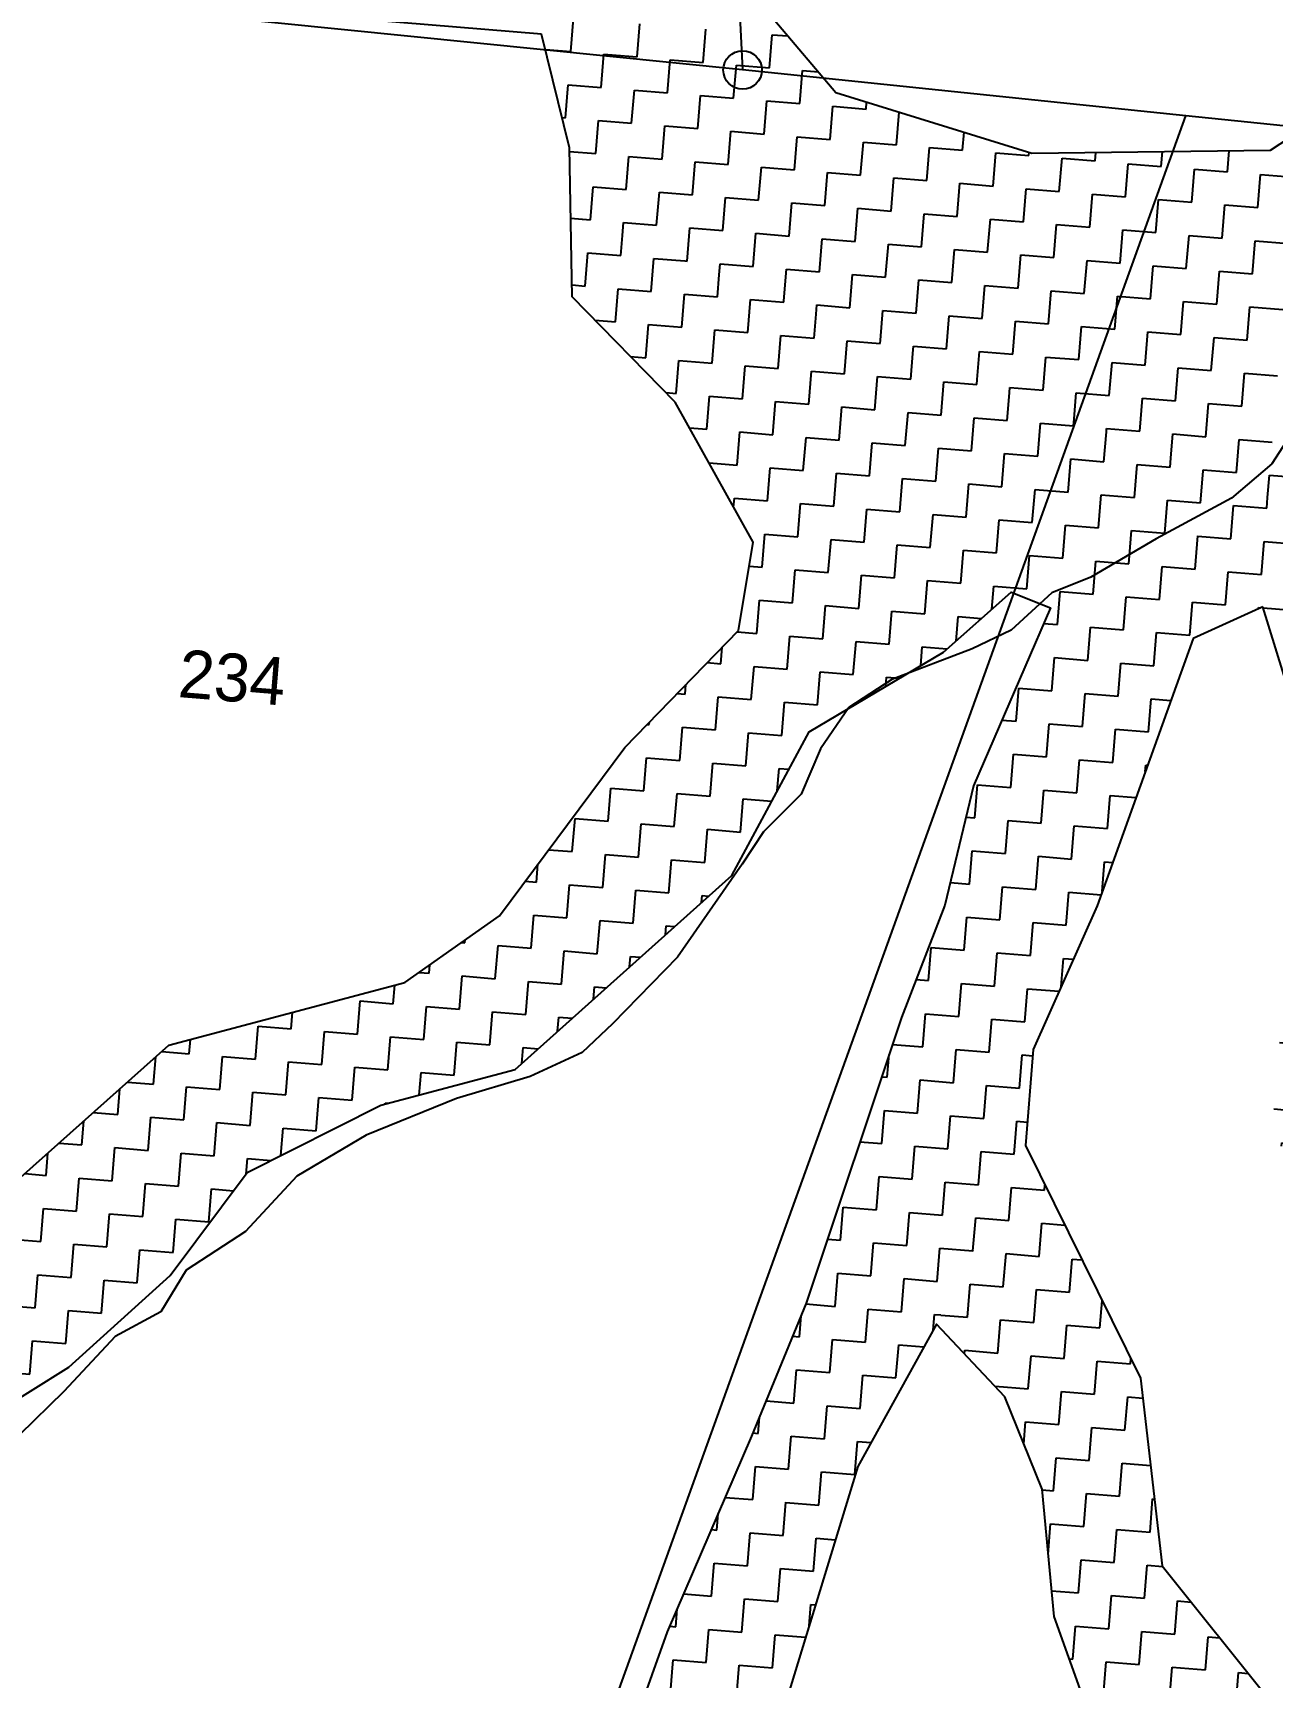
# Model space of a CAD drawing. Header units: metres. Extents: x 286589 to 288713, y 2001360 to 2004418.
# Drawn here: x 288025.9 to 288221.2, y 2002383.4 to 2002642.5 of the extents above; entities that cross this region are included whole.
import ezdxf
from ezdxf.enums import TextEntityAlignment as Align

# ---------------------------------------------------------------- set-up
doc = ezdxf.new("R2010")
doc.units = ezdxf.units.M
doc.header["$MEASUREMENT"] = 0
for name, color, linetype in [('LINE_WATER', 4, 'Continuous'), ('POLY_HATCH', 12, 'Continuous'), ('POLY_PARCEL', 6, 'Continuous'), ('TEXT_PARCEL', 7, 'Continuous')]:
    doc.layers.add(name, color=color, linetype=linetype)
doc.styles.add('TEXT_MAP', font='')
doc.styles.get('TEXT_MAP').set_extended_font_data('Kruti Dev 050')

msp = doc.modelspace()

# ---------------------------------------------------------------- hatches: boundary and pattern name
at = {"layer": 'POLY_HATCH'}
h = msp.add_hatch(dxfattribs=at)
h.set_pattern_fill('ZIGZAG', color=256, scale=41.883197, angle=-4.66, style=0)
h.set_pattern_definition([(355.34003, (286284.8703, 2001054.9703), (5.643429, 4.792758), [5.2354, -5.2354]), (85.34003, (286290.0884, 2001054.545), (-4.792758, 5.643429), [5.2354, -5.2354])])
h.paths.add_polyline_path([(288110.66, 2002613.89), (288110.9, 2002600.9), (288127.14, 2002584.33), (288139.41, 2002562.23), (288137.11, 2002548.35), (288119.18, 2002529.88), (288099.43, 2002503.36), (288084.49, 2002492.85), (288047.33, 2002482.99), (288022.03, 2002460.43), (288007.31, 2002438.18), (287988, 2002431.55), (287957.8, 2002435.19), (287933.4, 2002452.42), (287938.61, 2002405.91), (287956.43, 2002406.92), (287974.62, 2002406.42), (287992.2, 2002408.83), (288013.39, 2002420.89), (288031.55, 2002432.21), (288047.51, 2002446.66), (288059.67, 2002462.91), (288080.74, 2002473.5), (288101.89, 2002479.16), (288136.03, 2002509.73), (288148.22, 2002532.37), (288169.44, 2002544.92), (288180.06, 2002554.39), (288186.27, 2002551.92), (288174.13, 2002523.86), (288169.64, 2002505.02), (288162.78, 2002487.36), (288147.77, 2002442.3), (288139.17, 2002421.34), (288125.88, 2002390.54), (288118.87, 2002370.92), (288109.76, 2002355.91), (288103.92, 2002338.66), (288100.28, 2002324.18), (288098.54, 2002314.97), (288076.54, 2002313.12), (288056.34, 2002300.98), (288038.42, 2002286.68), (288035.27, 2002284.45), (288126.02, 2002249.47), (288128.61, 2002254.12), (288126.82, 2002275.37), (288126.7, 2002288.27), (288131.48, 2002347.05), (288135.14, 2002363.16), (288144.72, 2002379.97), (288155.92, 2002416.57), (288168.3, 2002439), (288182.33, 2002467.17), (288183.56, 2002482.31), (288193.62, 2002504.93), (288208.78, 2002547.07), (288219.75, 2002552.04), (288227.17, 2002527.99), (288224.11, 2002504.79), (288221.35, 2002471.02), (288229.85, 2002445.71), (288241.52, 2002430.69), (288277.46, 2002425.42), (288303.47, 2002427.99), (288307.13, 2002444.1), (288271.01, 2002447.04), (288251.39, 2002450.99), (288237.57, 2002468.53), (288234.71, 2002491.03), (288241.94, 2002522.1), (288255.7, 2002532.7), (288266.27, 2002550.72)])

# ---------------------------------------------------------------- linework, layer by layer
msp.add_circle((288137.75, 2002636.66), 3.04)
at = {"layer": 'LINE_WATER'}
for p, q in [((288225.11, 2002580.67), (288221.17, 2002574.59)), ((288221.17, 2002574.59), (288214.82, 2002569.2)), ((288214.82, 2002569.2), (288202.96, 2002562.78)), ((288202.96, 2002562.78), (288192.62, 2002556.73)), ((288192.62, 2002556.73), (288186.51, 2002554.28)), ((288186.51, 2002554.28), (288180.11, 2002548.4)), ((288180.11, 2002548.4), (288173.96, 2002545.45)), ((288173.96, 2002545.45), (288161.25, 2002540.58)), ((288161.25, 2002540.58), (288154.49, 2002536.21)), ((288154.49, 2002536.21), (288150.01, 2002529.68)), ((288150.01, 2002529.68), (288146.97, 2002522.54)), ((288146.97, 2002522.54), (288141.07, 2002516.62)), ((288141.07, 2002516.62), (288137.69, 2002511.48)), ((288137.69, 2002511.48), (288127.48, 2002496.83)), ((288127.48, 2002496.83), (288117.26, 2002486.34)), ((288117.26, 2002486.34), (288112.46, 2002481.8)), ((288112.46, 2002481.8), (288104.27, 2002478.04)), ((288104.27, 2002478.04), (288092.65, 2002474.55)), ((288092.65, 2002474.55), (288078.39, 2002468.82)), ((288078.39, 2002468.82), (288067.51, 2002462.32)), ((288067.51, 2002462.32), (288059.42, 2002453.63)), ((288059.42, 2002453.63), (288050.05, 2002447.5)), ((288050.05, 2002447.5), (288046.06, 2002440.93)), ((288046.06, 2002440.93), (288038.85, 2002437.09)), ((288038.85, 2002437.09), (288030.75, 2002428.39)), ((288030.75, 2002428.39), (288023.79, 2002421.57))]:
    msp.add_line(p, q, dxfattribs=at)
at = {"layer": 'POLY_HATCH'}
for p, q in [((288106.06, 2002642.32), (288079.26, 2002644.51)), ((288142.84, 2002644.44), (288152.47, 2002633.11)), ((288110.46, 2002624.38), (288106.06, 2002642.32)), ((288220.94, 2002624.01), (288243.24, 2002638.6)), ((288152.47, 2002633.11), (288183.36, 2002623.56)), ((288110.9, 2002600.9), (288110.46, 2002624.38)), ((288183.36, 2002623.56), (288220.94, 2002624.01)), ((288127.14, 2002584.33), (288110.9, 2002600.9)), ((288139.41, 2002562.23), (288127.14, 2002584.33)), ((288137.11, 2002548.35), (288139.41, 2002562.23)), ((288219.75, 2002552.04), (288208.78, 2002547.07)), ((288227.17, 2002527.99), (288219.75, 2002552.04)), ((288119.18, 2002529.88), (288137.11, 2002548.35)), ((288208.78, 2002547.07), (288193.62, 2002504.93)), ((288099.43, 2002503.36), (288119.18, 2002529.88)), ((288193.62, 2002504.93), (288183.56, 2002482.31)), ((288084.49, 2002492.85), (288099.43, 2002503.36)), ((288047.33, 2002482.99), (288084.49, 2002492.85)), ((288022.03, 2002460.43), (288047.33, 2002482.99)), ((288183.56, 2002482.31), (288182.33, 2002467.17)), ((288182.33, 2002467.17), (288200.46, 2002430.52)), ((288200.46, 2002430.52), (288203.91, 2002400.93)), ((288203.91, 2002400.93), (288220.94, 2002379.61))]:
    msp.add_line(p, q, dxfattribs=at)
at = {"layer": 'POLY_HATCH', "linetype": 'Continuous'}
for p, q in [((288110.68, 2002639.56), (288111.1, 2002644.78)), ((288121.11, 2002638.71), (288121.54, 2002643.93)), ((288131.55, 2002637.86), (288131.97, 2002643.07)), ((288141.98, 2002637.01), (288142.41, 2002642.22)), ((288142.41, 2002642.22), (288144.9, 2002642.02)), ((288106.66, 2002639.89), (288110.68, 2002639.56)), ((288115.47, 2002633.91), (288115.89, 2002639.13)), ((288115.89, 2002639.13), (288121.11, 2002638.71)), ((288125.9, 2002633.06), (288126.33, 2002638.28)), ((288126.33, 2002638.28), (288131.55, 2002637.86)), ((288136.34, 2002632.21), (288136.77, 2002637.43)), ((288136.77, 2002637.43), (288141.98, 2002637.01)), ((288146.78, 2002631.36), (288147.2, 2002636.58)), ((288147.2, 2002636.58), (288149.69, 2002636.38)), ((288109.82, 2002629.12), (288110.25, 2002634.34)), ((288110.25, 2002634.34), (288115.47, 2002633.91)), ((288120.26, 2002628.27), (288120.69, 2002633.49)), ((288120.69, 2002633.49), (288125.9, 2002633.06)), ((288130.7, 2002627.42), (288131.12, 2002632.64)), ((288131.12, 2002632.64), (288136.34, 2002632.21)), ((288141.13, 2002626.57), (288141.56, 2002631.79)), ((288141.56, 2002631.79), (288146.78, 2002631.36)), ((288157.21, 2002630.51), (288157.3, 2002631.61)), ((288109.29, 2002629.17), (288109.82, 2002629.12)), ((288151.57, 2002625.72), (288151.99, 2002630.94)), ((288151.99, 2002630.94), (288157.21, 2002630.51)), ((288162.01, 2002624.87), (288162.43, 2002630.03)), ((288114.62, 2002623.48), (288115.04, 2002628.7)), ((288115.04, 2002628.7), (288120.26, 2002628.27)), ((288125.05, 2002622.63), (288125.48, 2002627.85)), ((288125.48, 2002627.85), (288130.7, 2002627.42)), ((288135.49, 2002621.78), (288135.91, 2002627)), ((288135.91, 2002627), (288141.13, 2002626.57)), ((288172.44, 2002624.02), (288172.67, 2002626.86)), ((288110.47, 2002623.82), (288114.62, 2002623.48)), ((288145.93, 2002620.93), (288146.35, 2002626.14)), ((288146.35, 2002626.14), (288151.57, 2002625.72)), ((288156.36, 2002620.08), (288156.79, 2002625.29)), ((288156.79, 2002625.29), (288162.01, 2002624.87)), ((288166.8, 2002619.22), (288167.22, 2002624.44)), ((288167.22, 2002624.44), (288172.44, 2002624.02)), ((288182.88, 2002623.17), (288182.92, 2002623.69)), ((288193.31, 2002622.32), (288193.42, 2002623.68)), ((288203.75, 2002621.47), (288203.94, 2002623.8)), ((288214.19, 2002620.62), (288214.46, 2002623.93)), ((288119.41, 2002617.83), (288119.84, 2002623.05)), ((288119.84, 2002623.05), (288125.05, 2002622.63)), ((288129.85, 2002616.98), (288130.27, 2002622.2)), ((288130.27, 2002622.2), (288135.49, 2002621.78)), ((288140.28, 2002616.13), (288140.71, 2002621.35)), ((288140.71, 2002621.35), (288145.93, 2002620.93)), ((288177.23, 2002618.37), (288177.66, 2002623.59)), ((288177.66, 2002623.59), (288182.88, 2002623.17)), ((288187.67, 2002617.52), (288188.1, 2002622.74)), ((288188.1, 2002622.74), (288193.31, 2002622.32)), ((288198.11, 2002616.67), (288198.53, 2002621.89)), ((288198.53, 2002621.89), (288203.75, 2002621.47)), ((288208.54, 2002615.82), (288208.97, 2002621.04)), ((288208.97, 2002621.04), (288214.19, 2002620.62)), ((288150.72, 2002615.28), (288151.14, 2002620.5)), ((288151.14, 2002620.5), (288156.36, 2002620.08)), ((288161.15, 2002614.43), (288161.58, 2002619.65)), ((288161.58, 2002619.65), (288166.8, 2002619.22)), ((288171.59, 2002613.58), (288172.02, 2002618.8)), ((288172.02, 2002618.8), (288177.23, 2002618.37)), ((288218.98, 2002614.97), (288219.4, 2002620.19)), ((288219.4, 2002620.19), (288224.62, 2002619.76)), ((288113.77, 2002613.04), (288114.19, 2002618.26)), ((288114.19, 2002618.26), (288119.41, 2002617.83)), ((288124.2, 2002612.19), (288124.63, 2002617.41)), ((288124.63, 2002617.41), (288129.85, 2002616.98)), ((288134.64, 2002611.34), (288135.06, 2002616.56)), ((288135.06, 2002616.56), (288140.28, 2002616.13)), ((288182.03, 2002612.73), (288182.45, 2002617.95)), ((288182.45, 2002617.95), (288187.67, 2002617.52)), ((288192.46, 2002611.88), (288192.89, 2002617.1)), ((288192.89, 2002617.1), (288198.11, 2002616.67)), ((288202.9, 2002611.03), (288203.32, 2002616.25)), ((288203.32, 2002616.25), (288208.54, 2002615.82)), ((288145.08, 2002610.49), (288145.5, 2002615.71)), ((288145.5, 2002615.71), (288150.72, 2002615.28)), ((288155.51, 2002609.64), (288155.94, 2002614.86)), ((288155.94, 2002614.86), (288161.15, 2002614.43)), ((288165.95, 2002608.79), (288166.37, 2002614.01)), ((288166.37, 2002614.01), (288171.59, 2002613.58)), ((288213.34, 2002610.18), (288213.76, 2002615.4)), ((288213.76, 2002615.4), (288218.98, 2002614.97)), ((288112.49, 2002613.15), (288113.77, 2002613.04)), ((288118.82, 2002610.58), (288118.98, 2002612.62)), ((288118.98, 2002612.62), (288124.2, 2002612.19)), ((288129, 2002606.55), (288129.42, 2002611.77)), ((288129.42, 2002611.77), (288134.64, 2002611.34)), ((288139.43, 2002605.7), (288139.86, 2002610.92)), ((288139.86, 2002610.92), (288145.08, 2002610.49)), ((288176.38, 2002607.94), (288176.81, 2002613.16)), ((288176.81, 2002613.16), (288182.03, 2002612.73)), ((288186.82, 2002607.09), (288187.25, 2002612.31)), ((288187.25, 2002612.31), (288192.46, 2002611.88)), ((288197.26, 2002606.24), (288197.68, 2002611.45)), ((288197.68, 2002611.45), (288202.9, 2002611.03)), ((288149.87, 2002604.85), (288150.29, 2002610.06)), ((288150.29, 2002610.06), (288155.51, 2002609.64)), ((288160.3, 2002604), (288160.73, 2002609.21)), ((288160.73, 2002609.21), (288165.95, 2002608.79)), ((288170.74, 2002603.15), (288171.17, 2002608.36)), ((288171.17, 2002608.36), (288176.38, 2002607.94)), ((288207.69, 2002605.39), (288208.12, 2002610.6)), ((288208.12, 2002610.6), (288213.34, 2002610.18)), ((288218.13, 2002604.54), (288218.55, 2002609.75)), ((288218.55, 2002609.75), (288223.77, 2002609.33)), ((288128.68, 2002606.57), (288129, 2002606.55)), ((288134.07, 2002604.38), (288134.21, 2002606.12)), ((288134.21, 2002606.12), (288139.43, 2002605.7)), ((288181.18, 2002602.29), (288181.6, 2002607.51)), ((288181.6, 2002607.51), (288186.82, 2002607.09)), ((288191.61, 2002601.44), (288192.04, 2002606.66)), ((288192.04, 2002606.66), (288197.26, 2002606.24)), ((288202.05, 2002600.59), (288202.47, 2002605.81)), ((288202.47, 2002605.81), (288207.69, 2002605.39)), ((288144.24, 2002600.26), (288144.65, 2002605.27)), ((288144.65, 2002605.27), (288149.87, 2002604.85)), ((288154.66, 2002599.2), (288155.09, 2002604.42)), ((288155.09, 2002604.42), (288160.3, 2002604)), ((288165.1, 2002598.35), (288165.52, 2002603.57)), ((288165.52, 2002603.57), (288170.74, 2002603.15)), ((288212.48, 2002599.74), (288212.91, 2002604.96)), ((288212.91, 2002604.96), (288218.13, 2002604.54)), ((288175.53, 2002597.5), (288175.96, 2002602.72)), ((288175.96, 2002602.72), (288181.18, 2002602.29)), ((288185.97, 2002596.65), (288186.39, 2002601.87)), ((288186.39, 2002601.87), (288191.61, 2002601.44)), ((288196.41, 2002595.8), (288196.83, 2002601.02)), ((288196.83, 2002601.02), (288202.05, 2002600.59)), ((288149.33, 2002598.19), (288149.44, 2002599.63)), ((288149.44, 2002599.63), (288154.66, 2002599.2)), ((288159.49, 2002594.06), (288159.88, 2002598.78)), ((288159.88, 2002598.78), (288165.1, 2002598.35)), ((288169.89, 2002592.71), (288170.31, 2002597.93)), ((288170.31, 2002597.93), (288175.53, 2002597.5)), ((288206.84, 2002594.95), (288207.27, 2002600.17)), ((288207.27, 2002600.17), (288212.48, 2002599.74)), ((288217.28, 2002594.1), (288217.7, 2002599.32)), ((288217.7, 2002599.32), (288222.92, 2002598.89)), ((288180.33, 2002591.86), (288180.75, 2002597.08)), ((288180.75, 2002597.08), (288185.97, 2002596.65)), ((288190.76, 2002591.01), (288191.19, 2002596.23)), ((288191.19, 2002596.23), (288196.41, 2002595.8)), ((288201.2, 2002590.16), (288201.62, 2002595.38)), ((288201.62, 2002595.38), (288206.84, 2002594.95)), ((288164.58, 2002592), (288164.67, 2002593.13)), ((288164.67, 2002593.13), (288169.89, 2002592.71)), ((288211.63, 2002589.31), (288212.06, 2002594.52)), ((288212.06, 2002594.52), (288217.28, 2002594.1)), ((288174.75, 2002587.87), (288175.11, 2002592.28)), ((288175.11, 2002592.28), (288180.33, 2002591.86)), ((288185.12, 2002586.22), (288185.54, 2002591.43)), ((288185.54, 2002591.43), (288190.76, 2002591.01)), ((288195.55, 2002585.36), (288195.98, 2002590.58)), ((288195.98, 2002590.58), (288201.2, 2002590.16)), ((288205.99, 2002584.51), (288206.42, 2002589.73)), ((288206.42, 2002589.73), (288211.63, 2002589.31)), ((288216.43, 2002583.66), (288216.85, 2002588.88)), ((288216.85, 2002588.88), (288222.07, 2002588.46)), ((288179.83, 2002585.81), (288179.9, 2002586.64)), ((288179.9, 2002586.64), (288185.12, 2002586.22)), ((288190, 2002581.68), (288190.34, 2002585.79)), ((288190.34, 2002585.79), (288195.55, 2002585.36)), ((288200.35, 2002579.72), (288200.77, 2002584.94)), ((288200.77, 2002584.94), (288205.99, 2002584.51)), ((288210.78, 2002578.87), (288211.21, 2002584.09)), ((288211.21, 2002584.09), (288216.43, 2002583.66)), ((288195.09, 2002579.62), (288195.13, 2002580.15)), ((288195.13, 2002580.15), (288200.35, 2002579.72)), ((288205.26, 2002575.49), (288205.57, 2002579.3)), ((288205.57, 2002579.3), (288210.78, 2002578.87)), ((288215.58, 2002573.23), (288216, 2002578.44)), ((288216, 2002578.44), (288221.22, 2002578.02)), ((288210.34, 2002573.42), (288210.36, 2002573.65)), ((288210.36, 2002573.65), (288215.58, 2002573.23)), ((288220.51, 2002569.3), (288220.79, 2002572.8)), ((288220.79, 2002572.8), (288226.01, 2002572.38)), ((288179.7, 2002455.34), (288180.13, 2002460.56)), ((288180.13, 2002460.56), (288185.35, 2002460.13)), ((288185.35, 2002460.13), (288185.41, 2002460.94)), ((288176.57, 2002455.59), (288179.7, 2002455.34)), ((288184.5, 2002449.69), (288184.92, 2002454.91)), ((288184.92, 2002454.91), (288188.54, 2002454.62)), ((288174.05, 2002450.55), (288174.06, 2002450.54)), ((288174.06, 2002450.54), (288174.06, 2002450.56)), ((288178.85, 2002444.9), (288179.28, 2002450.12)), ((288179.28, 2002450.12), (288184.5, 2002449.69)), ((288189.29, 2002444.05), (288189.71, 2002449.27)), ((288189.71, 2002449.27), (288191.24, 2002449.14)), ((288173.21, 2002440.11), (288173.63, 2002445.33)), ((288173.63, 2002445.33), (288178.85, 2002444.9)), ((288183.65, 2002439.26), (288184.07, 2002444.48)), ((288184.07, 2002444.48), (288189.29, 2002444.05)), ((288194.08, 2002438.41), (288194.43, 2002442.7)), ((288169.02, 2002440.45), (288173.21, 2002440.11)), ((288178, 2002434.46), (288178.43, 2002439.68)), ((288178.43, 2002439.68), (288183.65, 2002439.26)), ((288188.44, 2002433.61), (288188.86, 2002438.83)), ((288188.86, 2002438.83), (288194.08, 2002438.41)), ((288172.74, 2002434.31), (288172.78, 2002434.89)), ((288172.78, 2002434.89), (288178, 2002434.46)), ((288182.79, 2002428.82), (288183.22, 2002434.04)), ((288183.22, 2002434.04), (288188.44, 2002433.61)), ((288193.23, 2002427.97), (288193.66, 2002433.19)), ((288193.66, 2002433.19), (288198.87, 2002432.76)), ((288198.87, 2002432.76), (288198.94, 2002433.58)), ((288177.57, 2002429.19), (288177.58, 2002429.25)), ((288177.58, 2002429.25), (288182.79, 2002428.82)), ((288187.59, 2002423.18), (288188.01, 2002428.4)), ((288188.01, 2002428.4), (288193.23, 2002427.97)), ((288198.02, 2002422.33), (288198.45, 2002427.55)), ((288198.45, 2002427.55), (288200.83, 2002427.35)), ((288182.09, 2002420.15), (288182.37, 2002423.6)), ((288182.37, 2002423.6), (288187.59, 2002423.18)), ((288192.38, 2002417.53), (288192.81, 2002422.75)), ((288192.81, 2002422.75), (288198.02, 2002422.33)), ((288186.74, 2002412.74), (288187.16, 2002417.96)), ((288187.16, 2002417.96), (288192.38, 2002417.53)), ((288197.17, 2002411.89), (288197.6, 2002417.11)), ((288197.6, 2002417.11), (288202.06, 2002416.75)), ((288184.97, 2002412.89), (288186.74, 2002412.74)), ((288191.53, 2002407.1), (288191.95, 2002412.32)), ((288191.95, 2002412.32), (288197.17, 2002411.89)), ((288201.97, 2002406.25), (288202.39, 2002411.47)), ((288202.39, 2002411.47), (288202.68, 2002411.44)), ((288185.92, 2002402.72), (288186.31, 2002407.52)), ((288186.31, 2002407.52), (288191.53, 2002407.1)), ((288196.32, 2002401.46), (288196.75, 2002406.67)), ((288196.75, 2002406.67), (288201.97, 2002406.25)), ((288190.68, 2002396.66), (288191.1, 2002401.88)), ((288191.1, 2002401.88), (288196.32, 2002401.46)), ((288201.11, 2002395.81), (288201.54, 2002401.03)), ((288201.54, 2002401.03), (288203.99, 2002400.83)), ((288186.46, 2002397.01), (288190.68, 2002396.66)), ((288195.47, 2002391.02), (288195.9, 2002396.24)), ((288195.9, 2002396.24), (288201.11, 2002395.81)), ((288205.91, 2002390.17), (288206.33, 2002395.39)), ((288206.33, 2002395.39), (288208.48, 2002395.21)), ((288189.83, 2002386.23), (288190.25, 2002391.44)), ((288190.25, 2002391.44), (288195.47, 2002391.02)), ((288200.26, 2002385.38), (288200.69, 2002390.59)), ((288200.69, 2002390.59), (288205.91, 2002390.17)), ((288210.7, 2002384.52), (288211.13, 2002389.74)), ((288211.13, 2002389.74), (288212.97, 2002389.59)), ((288189.24, 2002386.27), (288189.83, 2002386.23)), ((288194.62, 2002380.58), (288195.05, 2002385.8)), ((288195.05, 2002385.8), (288200.26, 2002385.38)), ((288205.06, 2002379.73), (288205.48, 2002384.95)), ((288205.48, 2002384.95), (288210.7, 2002384.52)), ((288215.49, 2002378.88), (288215.92, 2002384.1)), ((288215.92, 2002384.1), (288217.46, 2002383.97))]:
    msp.add_line(p, q, dxfattribs=at)
at = {"layer": 'POLY_HATCH'}
for points in [[(288013.39, 2002420.89), (288031.55, 2002432.21), (288047.51, 2002446.66), (288059.67, 2002462.91), (288080.74, 2002473.5), (288101.89, 2002479.16), (288136.03, 2002509.73), (288148.22, 2002532.37), (288169.44, 2002544.92), (288180.06, 2002554.39), (288186.27, 2002551.92), (288174.13, 2002523.86), (288169.64, 2002505.02), (288162.78, 2002487.36), (288147.77, 2002442.3), (288139.17, 2002421.34), (288125.88, 2002390.54), (288118.87, 2002370.92)], [(288196.4, 2002366.37), (288186.84, 2002392.95), (288184.95, 2002413.03), (288179.1, 2002427.57), (288168.3, 2002439), (288155.92, 2002416.57), (288144.72, 2002379.97)]]:
    msp.add_lwpolyline(points, dxfattribs=at)
at = {"layer": 'POLY_PARCEL'}
for p, q in [((288135.59, 2002679.61), (288137.75, 2002636.66)), ((288137.75, 2002636.66), (287958.48, 2002654.75)), ((288207.62, 2002629.43), (288137.75, 2002636.66)), ((288099.73, 2002329.91), (288207.62, 2002629.43)), ((288288.15, 2002621.09), (288207.62, 2002629.43))]:
    msp.add_line(p, q, dxfattribs=at)

# ---------------------------------------------------------------- texts
at = {"layer": 'TEXT_PARCEL', "style": 'TEXT_MAP'}
msp.add_text('234', height=7.539, rotation=355.34, dxfattribs=at).set_placement((288057, 2002537.17), align=Align.CENTER)

doc.saveas('drawing.dxf')
